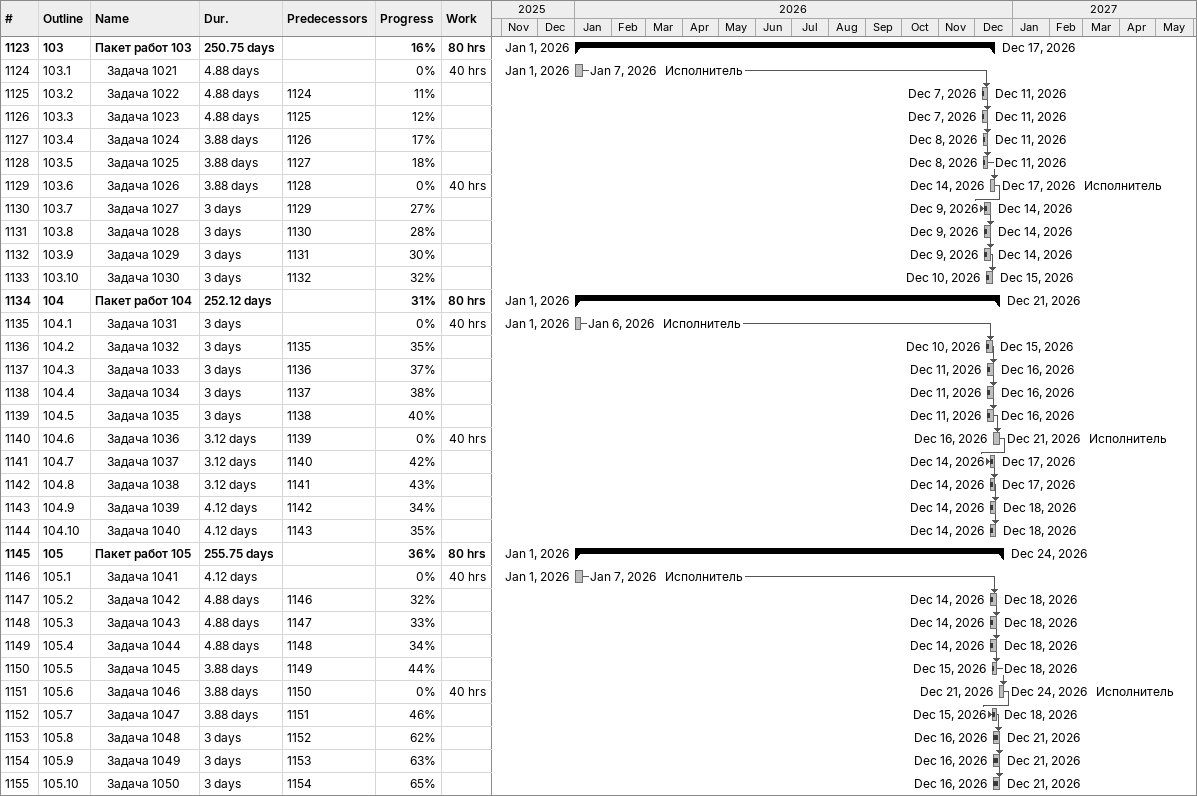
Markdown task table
| ID | WBS | Task | Duration | Start | Finish | Predecessors | Resources | % complete | Work (h) |
|---|---|---|---|---|---|---|---|---|---|
| 1123 | 103 | **Пакет работ 103** | 250.75d | 2026-01-01 | 2026-12-17 |  |  | 16 | 80 |
| 1124 | 103.1 | Задача 1021 | 4.88d | 2026-01-01 | 2026-01-07 |  | Исполнитель | 0 | 40 |
| 1125 | 103.2 | Задача 1022 | 4.88d | 2026-12-07 | 2026-12-11 | 1124 |  | 11 |  |
| 1126 | 103.3 | Задача 1023 | 4.88d | 2026-12-07 | 2026-12-11 | 1125 |  | 12 |  |
| 1127 | 103.4 | Задача 1024 | 3.88d | 2026-12-08 | 2026-12-11 | 1126 |  | 17 |  |
| 1128 | 103.5 | Задача 1025 | 3.88d | 2026-12-08 | 2026-12-11 | 1127 |  | 18 |  |
| 1129 | 103.6 | Задача 1026 | 3.88d | 2026-12-14 | 2026-12-17 | 1128 | Исполнитель | 0 | 40 |
| 1130 | 103.7 | Задача 1027 | 3d | 2026-12-09 | 2026-12-14 | 1129 |  | 27 |  |
| 1131 | 103.8 | Задача 1028 | 3d | 2026-12-09 | 2026-12-14 | 1130 |  | 28 |  |
| 1132 | 103.9 | Задача 1029 | 3d | 2026-12-09 | 2026-12-14 | 1131 |  | 30 |  |
| 1133 | 103.10 | Задача 1030 | 3d | 2026-12-10 | 2026-12-15 | 1132 |  | 32 |  |
| 1134 | 104 | **Пакет работ 104** | 252.12d | 2026-01-01 | 2026-12-21 |  |  | 31 | 80 |
| 1135 | 104.1 | Задача 1031 | 3d | 2026-01-01 | 2026-01-06 |  | Исполнитель | 0 | 40 |
| 1136 | 104.2 | Задача 1032 | 3d | 2026-12-10 | 2026-12-15 | 1135 |  | 35 |  |
| 1137 | 104.3 | Задача 1033 | 3d | 2026-12-11 | 2026-12-16 | 1136 |  | 37 |  |
| 1138 | 104.4 | Задача 1034 | 3d | 2026-12-11 | 2026-12-16 | 1137 |  | 38 |  |
| 1139 | 104.5 | Задача 1035 | 3d | 2026-12-11 | 2026-12-16 | 1138 |  | 40 |  |
| 1140 | 104.6 | Задача 1036 | 3.12d | 2026-12-16 | 2026-12-21 | 1139 | Исполнитель | 0 | 40 |
| 1141 | 104.7 | Задача 1037 | 3.12d | 2026-12-14 | 2026-12-17 | 1140 |  | 42 |  |
| 1142 | 104.8 | Задача 1038 | 3.12d | 2026-12-14 | 2026-12-17 | 1141 |  | 43 |  |
| 1143 | 104.9 | Задача 1039 | 4.12d | 2026-12-14 | 2026-12-18 | 1142 |  | 34 |  |
| 1144 | 104.10 | Задача 1040 | 4.12d | 2026-12-14 | 2026-12-18 | 1143 |  | 35 |  |
| 1145 | 105 | **Пакет работ 105** | 255.75d | 2026-01-01 | 2026-12-24 |  |  | 36 | 80 |
| 1146 | 105.1 | Задача 1041 | 4.12d | 2026-01-01 | 2026-01-07 |  | Исполнитель | 0 | 40 |
| 1147 | 105.2 | Задача 1042 | 4.88d | 2026-12-14 | 2026-12-18 | 1146 |  | 32 |  |
| 1148 | 105.3 | Задача 1043 | 4.88d | 2026-12-14 | 2026-12-18 | 1147 |  | 33 |  |
| 1149 | 105.4 | Задача 1044 | 4.88d | 2026-12-14 | 2026-12-18 | 1148 |  | 34 |  |
| 1150 | 105.5 | Задача 1045 | 3.88d | 2026-12-15 | 2026-12-18 | 1149 |  | 44 |  |
| 1151 | 105.6 | Задача 1046 | 3.88d | 2026-12-21 | 2026-12-24 | 1150 | Исполнитель | 0 | 40 |
| 1152 | 105.7 | Задача 1047 | 3.88d | 2026-12-15 | 2026-12-18 | 1151 |  | 46 |  |
| 1153 | 105.8 | Задача 1048 | 3d | 2026-12-16 | 2026-12-21 | 1152 |  | 62 |  |
| 1154 | 105.9 | Задача 1049 | 3d | 2026-12-16 | 2026-12-21 | 1153 |  | 63 |  |
| 1155 | 105.10 | Задача 1050 | 3d | 2026-12-16 | 2026-12-21 | 1154 |  | 65 |  |
